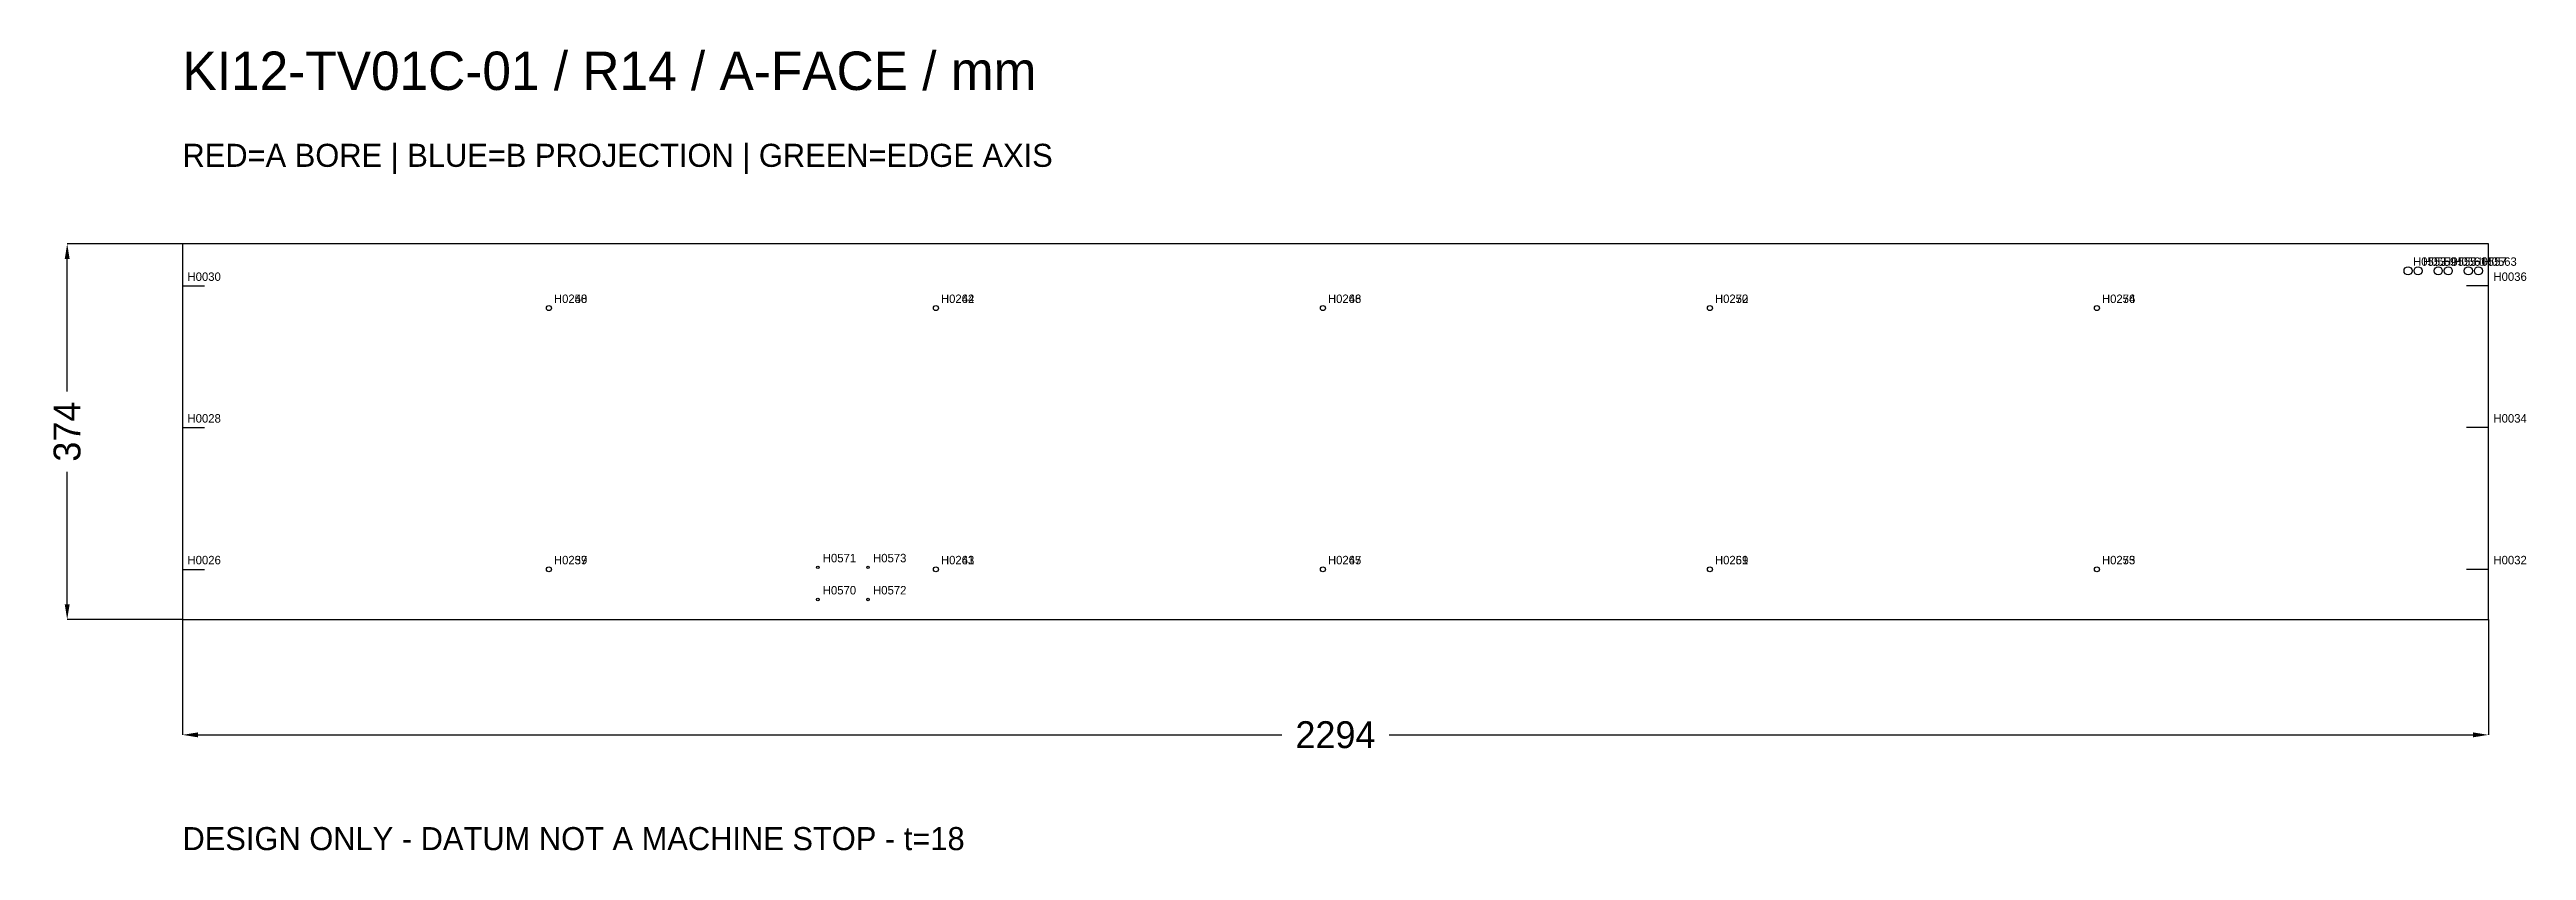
# Model space of a CAD drawing. Header units: millimetres. Extents: x -132 to 2332, y -230 to 567.
import ezdxf

# ---------------------------------------------------------------- set-up
doc = ezdxf.new("R2010")
doc.units = ezdxf.units.MM
for name, color, linetype in [('BORE_A', 1, 'Continuous'), ('BORE_B', 5, 'Continuous'), ('CONTOUR', 7, 'Continuous'), ('EDGE_BORE', 3, 'Continuous'), ('TEXT', 7, 'Continuous')]:
    doc.layers.add(name, color=color, linetype=linetype)
doc.dimstyles.get("Standard").update_dxf_attribs({"dimtxt": 2.5, "dimasz": 2.5, "dimexe": 1.25, "dimexo": 0.625, "dimtad": 1, "dimcen": 2.5, "dimazin": 3, "dimtfac": 1, "dimtmove": 0, "dimatfit": 3})

# ---------------------------------------------------------------- blocks, each defined once
blk = doc.blocks.new('_CLOSEDFILLED')
at = {"color": 0, "linetype": 'BYBLOCK'}
blk.add_solid([(-1, 0.16), (0, 0), (-1, -0.16)], dxfattribs=at)
blk = doc.blocks.new('*D1')
at = {"color": 2}
for p, q in [((0, 0), (0, -114.7)), ((2294, 0), (2294, -114.7)), ((15.3, -114.7), (1093.5, -114.7)), ((1200.5, -114.7), (2278.7, -114.7))]:
    blk.add_line(p, q, dxfattribs=at)
at = {"layer": 'Defpoints'}
for p in [(0, 0), (2294, 0), (0, -114.7)]:
    blk.add_point(p, dxfattribs=at)
at = {"color": 2, "xscale": 15.293333333333335, "yscale": 15.293333333333335, "rotation": 180}
blk.add_blockref('_CLOSEDFILLED', (0, -114.7), dxfattribs=at)
at = {"color": 2, "xscale": 15.293333333333335, "yscale": 15.293333333333335}
blk.add_blockref('_CLOSEDFILLED', (2294, -114.7), dxfattribs=at)
at = {"color": 7, "insert": (1147, -114.7), "char_height": 26.76, "attachment_point": 5}
blk.add_mtext('2294', dxfattribs=at)
blk = doc.blocks.new('*D2')
at = {"color": 2}
for p, q in [((0, 374), (-114.7, 374)), ((-114.7, 227.1), (-114.7, 358.7)), ((-114.7, 15.3), (-114.7, 146.9)), ((0, 0), (-114.7, 0))]:
    blk.add_line(p, q, dxfattribs=at)
at = {"layer": 'Defpoints'}
for p in [(0, 374), (-114.7, 0), (0, 0)]:
    blk.add_point(p, dxfattribs=at)
at = {"color": 2, "xscale": 15.293333333333335, "yscale": 15.293333333333335}
for p, rotation in [((-114.7, 374), 90), ((-114.7, 0), 270)]:
    blk.add_blockref('_CLOSEDFILLED', p, dxfattribs=dict(at, rotation=rotation))
at = {"color": 7, "insert": (-114.7, 187), "char_height": 26.76, "attachment_point": 5, "rotation": 90}
blk.add_mtext('374', dxfattribs=at)

msp = doc.modelspace()

# ---------------------------------------------------------------- linework, layer by layer
at = {"layer": 'BORE_A'}
for centre, radius in [((2214, 347), 4), ((2244, 347), 4), ((2274, 347), 4), ((364.5, 310), 2.5), ((749.5, 310), 2.5), ((1134.5, 310), 2.5), ((1519.5, 310), 2.5), ((1904.5, 310), 2.5), ((364.5, 50), 2.5), ((632, 52), 1.25), ((749.5, 50), 2.5), ((1134.5, 50), 2.5), ((1519.5, 50), 2.5), ((1904.5, 50), 2.5), ((632, 20), 1.25)]:
    msp.add_circle(centre, radius, dxfattribs=at)
at = {"layer": 'BORE_B'}
for centre, radius in [((2224, 347), 4), ((2254, 347), 4), ((2284, 347), 4), ((364.5, 310), 2.5), ((749.5, 310), 2.5), ((1134.5, 310), 2.5), ((1519.5, 310), 2.5), ((1904.5, 310), 2.5), ((364.5, 50), 2.5), ((682, 52), 1.25), ((749.5, 50), 2.5), ((1134.5, 50), 2.5), ((1519.5, 50), 2.5), ((1904.5, 50), 2.5), ((682, 20), 1.25)]:
    msp.add_circle(centre, radius, dxfattribs=at)
at = {"layer": 'CONTOUR'}
msp.add_lwpolyline([(0, 0), (2294, 0), (2294, 374), (0, 374)], close=True, dxfattribs=at)
at = {"layer": 'EDGE_BORE'}
for p, q in [((0, 332), (22, 332)), ((2294, 332), (2272, 332)), ((0, 191), (22, 191)), ((2294, 191), (2272, 191)), ((0, 50), (22, 50)), ((2294, 50), (2272, 50))]:
    msp.add_line(p, q, dxfattribs=at)

# ---------------------------------------------------------------- texts
at = {"layer": 'TEXT'}
for s, height, p in [('KI12-TV01C-01 / R14 / A-FACE / mm', 38.23333, (0, 526.933)), ('RED=A BORE | BLUE=B PROJECTION | GREEN=EDGE AXIS', 22.94, (0, 450.467)), ('H0030', 8.4113, (5, 337)), ('H0553', 8.4113, (2219, 352)), ('H0559', 8.4113, (2229, 352)), ('H0555', 8.4113, (2249, 352)), ('H0561', 8.4113, (2259, 352)), ('H0557', 8.4113, (2279, 352)), ('H0563', 8.4113, (2289, 352)), ('H0036', 8.4113, (2299, 337)), ('H0240', 8.4113, (369.5, 315)), ('H0258', 8.4113, (369.5, 315)), ('H0244', 8.4113, (754.5, 315)), ('H0262', 8.4113, (754.5, 315)), ('H0248', 8.4113, (1139.5, 315)), ('H0266', 8.4113, (1139.5, 315)), ('H0252', 8.4113, (1524.5, 315)), ('H0270', 8.4113, (1524.5, 315)), ('H0256', 8.4113, (1909.5, 315)), ('H0274', 8.4113, (1909.5, 315)), ('H0028', 8.4113, (5, 196)), ('H0034', 8.4113, (2299, 196)), ('H0026', 8.4113, (5, 55)), ('H0239', 8.4113, (369.5, 55)), ('H0257', 8.4113, (369.5, 55)), ('H0571', 8.4113, (637, 57)), ('H0573', 8.4113, (687, 57)), ('H0243', 8.4113, (754.5, 55)), ('H0261', 8.4113, (754.5, 55)), ('H0247', 8.4113, (1139.5, 55)), ('H0265', 8.4113, (1139.5, 55)), ('H0251', 8.4113, (1524.5, 55)), ('H0269', 8.4113, (1524.5, 55)), ('H0255', 8.4113, (1909.5, 55)), ('H0273', 8.4113, (1909.5, 55)), ('H0032', 8.4113, (2299, 55)), ('H0570', 8.4113, (637, 25)), ('H0572', 8.4113, (687, 25)), ('DESIGN ONLY - DATUM NOT A MACHINE STOP - t=18', 22.94, (0, -229.4))]:
    msp.add_text(s, height=height, dxfattribs=at).set_placement(p)

# ---------------------------------------------------------------- dimensions: what is measured, and where the dimension line sits
dim = msp.add_linear_dim(base=(-114.7, 0), p1=(0, 0), p2=(0, 374), angle=90, dimstyle='Standard', override={"dimtxt": 26.763333, "dimasz": 15.293333, "dimdec": 2, "dimclrd": 2, "dimclre": 2, "dimclrt": 7})
dim.commit()
dim.dimension.update_dxf_attribs({"geometry": '*D2', "text_midpoint": (-114.7, 187)})
dim = msp.add_linear_dim(base=(0, -114.7), p1=(0, 0), p2=(2294, 0), dimstyle='Standard', override={"dimtxt": 26.763333, "dimasz": 15.293333, "dimdec": 2, "dimclrd": 2, "dimclre": 2, "dimclrt": 7})
dim.commit()
dim.dimension.update_dxf_attribs({"geometry": '*D1', "text_midpoint": (1147, -114.7)})

doc.saveas('drawing.dxf')
